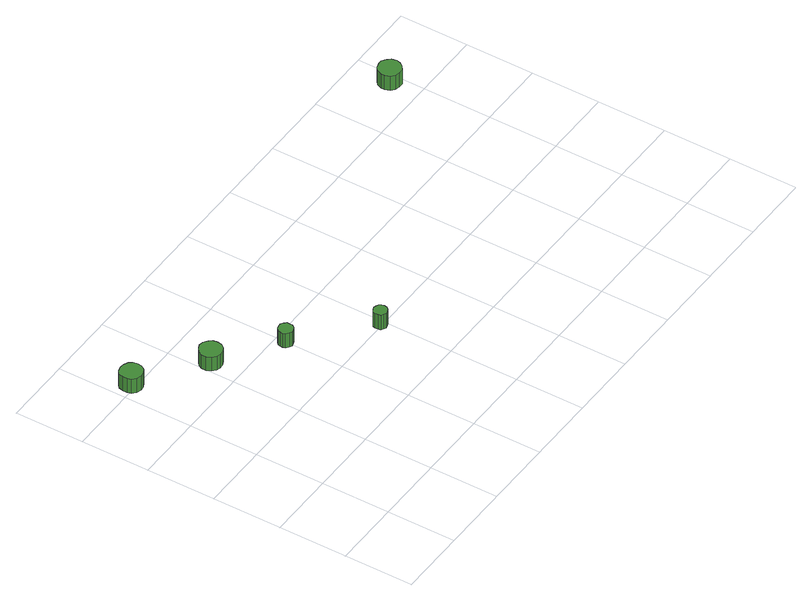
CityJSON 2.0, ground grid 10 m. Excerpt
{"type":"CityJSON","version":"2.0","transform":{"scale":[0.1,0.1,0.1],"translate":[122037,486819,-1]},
"CityObjects":{
"tree1":{"type":"SolitaryVegetationObject","attributes":{"function":"something"},"geometry":[{"type":"MultiSurface","lod":"1","boundaries":[[[0,1,2,3,4,5,6,7,8,9,10,11,12,13,14]],[[15,16,17,18,19,20,21,22,23,24,25,26,27,28,29]],[[0,29,28,1]],[[1,28,27,2]],[[2,27,26,3]],[[3,26,25,4]],[[4,25,24,5]],[[5,24,23,6]],[[6,23,22,7]],[[7,22,21,8]],[[8,21,20,9]],[[9,20,19,10]],[[10,19,18,11]],[[11,18,17,12]],[[12,17,16,13]],[[13,16,15,14]],[[14,15,29,0]]]}]},
"tree2":{"type":"SolitaryVegetationObject","attributes":{"function":"something"},"geometry":[{"type":"MultiSurface","lod":"1","boundaries":[[[30,31,32,33,34,35,36,37,38,39,40,41,42,43,44]],[[45,46,47,48,49,50,51,52,53,54,55,56,57,58,59]],[[30,59,58,31]],[[31,58,57,32]],[[32,57,56,33]],[[33,56,55,34]],[[34,55,54,35]],[[35,54,53,36]],[[36,53,52,37]],[[37,52,51,38]],[[38,51,50,39]],[[39,50,49,40]],[[40,49,48,41]],[[41,48,47,42]],[[42,47,46,43]],[[43,46,45,44]],[[44,45,59,30]]]}]},
"tree3":{"type":"SolitaryVegetationObject","attributes":{"function":"something"}},
"tree4":{"type":"SolitaryVegetationObject","attributes":{"function":"something"},"geometry":[{"type":"MultiSurface","lod":"1","boundaries":[[[60,61,62,63,64,65,66,67,68,69,70,71,72,73,74]],[[75,76,77,78,79,80,81,82,83,84,85,86,87,88,89]],[[60,89,88,61]],[[61,88,87,62]],[[62,87,86,63]],[[63,86,85,64]],[[64,85,84,65]],[[65,84,83,66]],[[66,83,82,67]],[[67,82,81,68]],[[68,81,80,69]],[[69,80,79,70]],[[70,79,78,71]],[[71,78,77,72]],[[72,77,76,73]],[[73,76,75,74]],[[74,75,89,60]]]}]},
"tree5":{"type":"SolitaryVegetationObject","attributes":{"function":"something"}},
"tree6":{"type":"SolitaryVegetationObject","attributes":{"function":"something"},"geometry":[{"type":"MultiSurface","lod":"1","boundaries":[[[90,91,92,93,94,95,96,97,98,99,100,101,102,103,104]],[[105,106,107,108,109,110,111,112,113,114,115,116,117,118,119]],[[90,119,118,91]],[[91,118,117,92]],[[92,117,116,93]],[[93,116,115,94]],[[94,115,114,95]],[[95,114,113,96]],[[96,113,112,97]],[[97,112,111,98]],[[98,111,110,99]],[[99,110,109,100]],[[100,109,108,101]],[[101,108,107,102]],[[102,107,106,103]],[[103,106,105,104]],[[104,105,119,90]]]}]},
"tree7":{"type":"SolitaryVegetationObject","attributes":{"function":"something"}},
"tree8":{"type":"SolitaryVegetationObject","attributes":{"function":"something"}},
"tree9":{"type":"SolitaryVegetationObject","attributes":{"function":"something"}},
"tree10":{"type":"SolitaryVegetationObject","attributes":{"function":"something"}},
"tree11":{"type":"SolitaryVegetationObject","attributes":{"function":"something"},"geometry":[{"type":"MultiSurface","lod":"1","boundaries":[[[120,121,122,123,124,125,126,127,128,129,130,131,132,133,134]],[[135,136,137,138,139,140,141,142,143,144,145,146,147,148,149]],[[120,149,148,121]],[[121,148,147,122]],[[122,147,146,123]],[[123,146,145,124]],[[124,145,144,125]],[[125,144,143,126]],[[126,143,142,127]],[[127,142,141,128]],[[128,141,140,129]],[[129,140,139,130]],[[130,139,138,131]],[[131,138,137,132]],[[132,137,136,133]],[[133,136,135,134]],[[134,135,149,120]]]}]}
},
"vertices":[
[40,406,33],[39,413,33],[35,418,33],[29,421,33],[23,422,33],[16,420,33],[11,416,33],[9,410,33],[9,403,33],[11,397,33],[16,392,33],[23,390,33],[29,391,33],[35,394,33],[39,400,33],[39,400,9],[35,394,9],[29,391,9],[23,390,9],[16,392,9],[11,397,9],[9,403,9],[9,410,9],[11,416,9],[16,420,9],[23,422,9],[29,421,9],[35,418,9],[39,413,9],[40,406,9],
[131,344,32],[130,351,32],[126,356,32],[120,360,32],[113,361,32],[107,358,32],[102,354,32],[99,348,32],[99,341,32],[102,335,32],[107,330,32],[113,328,32],[120,329,32],[126,332,32],[130,338,32],[130,338,9],[126,332,9],[120,329,9],[113,328,9],[107,330,9],[102,335,9],[99,341,9],[99,348,9],[102,354,9],[107,358,9],[113,361,9],[120,360,9],[126,356,9],[130,351,9],[131,344,9],
[210,286,32],[210,290,32],[207,294,32],[203,296,32],[199,296,32],[195,295,32],[191,292,32],[190,288,32],[190,284,32],[191,280,32],[195,277,32],[199,275,32],[203,276,32],[207,278,32],[210,282,32],[210,282,8],[207,278,8],[203,276,8],[199,275,8],[195,277,8],[191,280,8],[190,284,8],[190,288,8],[191,292,8],[195,295,8],[199,296,8],[203,296,8],[207,294,8],[210,290,8],[210,286,8],
[304,203,33],[303,207,33],[301,210,33],[297,212,33],[293,213,33],[289,211,33],[286,209,33],[285,205,33],[285,201,33],[286,197,33],[289,195,33],[293,193,33],[297,194,33],[301,196,33],[303,199,33],[303,199,8],[301,196,8],[297,194,8],[293,193,8],[289,195,8],[286,197,8],[285,201,8],[285,205,8],[286,209,8],[289,211,8],[293,213,8],[297,212,8],[301,210,8],[303,207,8],[304,203,8],
[704,444,33],[702,451,33],[698,456,33],[692,460,33],[686,460,33],[679,458,33],[674,454,33],[671,447,33],[671,441,33],[674,434,33],[679,430,33],[686,428,33],[692,428,33],[698,432,33],[702,437,33],[702,437,9],[698,432,9],[692,428,9],[686,428,9],[679,430,9],[674,434,9],[671,441,9],[671,447,9],[674,454,9],[679,458,9],[686,460,9],[692,460,9],[698,456,9],[702,451,9],[704,444,9]
]}
